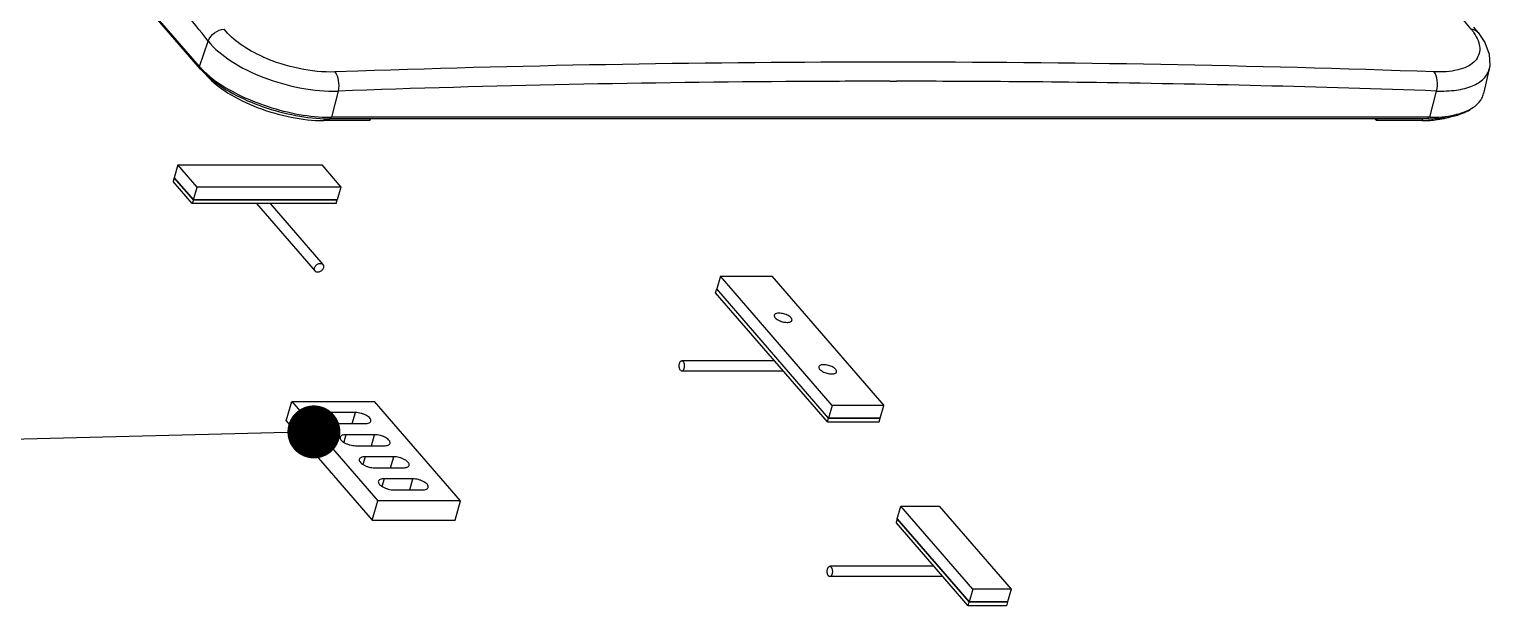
# Model space of a CAD drawing. Header units: millimetres. Extents: x -1 to 407, y -1 to 283.
# Drawn here: x 203.03 to 252.67, y 224.59 to 244.17 of the extents above; entities that cross this region are included whole.
import ezdxf

# ---------------------------------------------------------------- set-up
doc = ezdxf.new("R2010")
doc.units = ezdxf.units.MM
doc.header["$LTSCALE"] = 23.1
doc.layers.get('0').update_dxf_attribs({"linetype": 'CONTINUOUS'})
for name, color, linetype in [('0017-SPONGE', 7, 'CONTINUOUS'), ('_253190', 7, 'CONTINUOUS'), ('_287996', 7, 'CONTINUOUS'), ('_298299', 7, 'CONTINUOUS'), ('_300918', 7, 'CONTINUOUS'), ('_32574', 7, 'CONTINUOUS'), ('_329437', 7, 'CONTINUOUS'), ('_39281', 7, 'CONTINUOUS'), ('_420528', 7, 'CONTINUOUS'), ('_429164', 7, 'CONTINUOUS'), ('_754668', 7, 'CONTINUOUS')]:
    doc.layers.add(name, color=color, linetype=linetype)
doc.styles.get("Standard").update_dxf_attribs({"font": 'txt', "width": 0.6})
doc.dimstyles.get("Standard").update_dxf_attribs({"dimtxt": 2.5, "dimasz": 1.8, "dimexe": 0.05, "dimexo": 0.0625, "dimtad": 1, "dimzin": 0, "dimdsep": 46, "dimtxsty": 'Standard', "dimcen": 0.09, "dimadec": 0, "dimazin": 0, "dimtol": 1, "dimtp": 0.01, "dimtm": 0.01, "dimtfac": 1, "dimtofl": 0, "dimtmove": 0, "dimatfit": 3, "dimfxl": 1, "dimtolj": 1, "dimtzin": 0, "dimarcsym": 0})

msp = doc.modelspace()

# ---------------------------------------------------------------- linework, layer by layer
at = {"layer": '0017-SPONGE', "color": 7, "linetype": 'Continuous'}
for p, q in [((211.769, 230.873), (211.957, 231.523)), ((211.957, 231.523), (214.879, 228.148)), ((211.957, 231.523), (214.771, 231.523)), ((217.694, 228.148), (214.771, 231.523)), ((211.769, 230.873), (214.692, 227.498)), ((213.147, 231.148), (213.073, 230.889)), ((214.122, 231.148), (213.147, 231.148)), ((214.013, 230.773), (214.122, 231.148)), ((213.472, 230.773), (214.446, 230.773)), ((213.797, 230.398), (213.722, 230.139)), ((214.771, 230.398), (213.797, 230.398)), ((214.663, 230.023), (214.771, 230.398)), ((214.122, 230.023), (215.096, 230.023)), ((214.446, 229.648), (214.372, 229.389)), ((215.421, 229.648), (214.446, 229.648)), ((215.312, 229.273), (215.421, 229.648)), ((214.771, 229.273), (215.745, 229.273)), ((215.096, 228.898), (215.021, 228.639)), ((216.07, 228.898), (215.096, 228.898)), ((215.962, 228.523), (216.07, 228.898)), ((215.421, 228.523), (216.395, 228.523)), ((214.692, 227.498), (214.879, 228.148)), ((217.694, 228.148), (214.879, 228.148)), ((217.506, 227.498), (217.694, 228.148)), ((214.692, 227.498), (217.506, 227.498))]:
    msp.add_line(p, q, dxfattribs=at)
for points, knots in [([(212.949, 231.064), (212.945, 231.05), (212.948, 231.014), (212.979, 230.964), (213.031, 230.914), (213.102, 230.868), (213.187, 230.829), (213.281, 230.798), (213.377, 230.778), (213.441, 230.773), (213.472, 230.773)], [0, 0, 0, 0, 0.070032, 0.157229, 0.267846, 0.400081, 0.547928, 0.703218, 0.856861, 1, 1, 1, 1]), ([(213.147, 231.148), (213.123, 231.148), (213.077, 231.145), (213.016, 231.13), (212.971, 231.104), (212.953, 231.077), (212.949, 231.064)], [0, 0, 0, 0, 0.327014, 0.600448, 0.819313, 1, 1, 1, 1]), ([(214.644, 230.856), (214.648, 230.871), (214.646, 230.907), (214.615, 230.957), (214.563, 231.006), (214.492, 231.052), (214.406, 231.092), (214.312, 231.123), (214.217, 231.143), (214.153, 231.148), (214.122, 231.148)], [0, 0, 0, 0, 0.070032, 0.157229, 0.267846, 0.400081, 0.547928, 0.703218, 0.856861, 1, 1, 1, 1]), ([(214.446, 230.773), (214.471, 230.773), (214.517, 230.776), (214.577, 230.791), (214.623, 230.817), (214.64, 230.843), (214.644, 230.856)], [0, 0, 0, 0, 0.327014, 0.600448, 0.819313, 1, 1, 1, 1]), ([(213.599, 230.314), (213.595, 230.3), (213.597, 230.264), (213.628, 230.214), (213.68, 230.164), (213.751, 230.118), (213.837, 230.079), (213.931, 230.048), (214.027, 230.028), (214.091, 230.023), (214.122, 230.023)], [0, 0, 0, 0, 0.070032, 0.157229, 0.267846, 0.400081, 0.547928, 0.703218, 0.856861, 1, 1, 1, 1]), ([(213.797, 230.398), (213.772, 230.398), (213.726, 230.395), (213.666, 230.38), (213.621, 230.354), (213.603, 230.327), (213.599, 230.314)], [0, 0, 0, 0, 0.327014, 0.600448, 0.819313, 1, 1, 1, 1]), ([(215.294, 230.106), (215.298, 230.121), (215.296, 230.157), (215.265, 230.207), (215.212, 230.256), (215.141, 230.302), (215.056, 230.342), (214.962, 230.373), (214.866, 230.393), (214.802, 230.398), (214.771, 230.398)], [0, 0, 0, 0, 0.070032, 0.157229, 0.267846, 0.400081, 0.547928, 0.703218, 0.856861, 1, 1, 1, 1]), ([(215.096, 230.023), (215.121, 230.023), (215.166, 230.026), (215.227, 230.041), (215.272, 230.067), (215.29, 230.093), (215.294, 230.106)], [0, 0, 0, 0, 0.327014, 0.600448, 0.819313, 1, 1, 1, 1]), ([(214.248, 229.564), (214.244, 229.55), (214.247, 229.514), (214.278, 229.464), (214.33, 229.414), (214.401, 229.368), (214.486, 229.329), (214.58, 229.298), (214.676, 229.278), (214.74, 229.273), (214.771, 229.273)], [0, 0, 0, 0, 0.070032, 0.157229, 0.267846, 0.400081, 0.547928, 0.703218, 0.856861, 1, 1, 1, 1]), ([(214.446, 229.648), (214.422, 229.648), (214.376, 229.645), (214.315, 229.63), (214.27, 229.604), (214.252, 229.577), (214.248, 229.564)], [0, 0, 0, 0, 0.327014, 0.600448, 0.819313, 1, 1, 1, 1]), ([(215.943, 229.356), (215.947, 229.371), (215.945, 229.407), (215.914, 229.457), (215.862, 229.506), (215.791, 229.552), (215.705, 229.592), (215.611, 229.623), (215.516, 229.643), (215.452, 229.648), (215.421, 229.648)], [0, 0, 0, 0, 0.070032, 0.157229, 0.267846, 0.400081, 0.547928, 0.703218, 0.856861, 1, 1, 1, 1]), ([(215.745, 229.273), (215.77, 229.273), (215.816, 229.276), (215.876, 229.291), (215.922, 229.317), (215.939, 229.343), (215.943, 229.356)], [0, 0, 0, 0, 0.327014, 0.600448, 0.819313, 1, 1, 1, 1]), ([(214.898, 228.814), (214.894, 228.8), (214.896, 228.764), (214.927, 228.714), (214.979, 228.664), (215.05, 228.618), (215.136, 228.579), (215.23, 228.548), (215.326, 228.528), (215.39, 228.523), (215.421, 228.523)], [0, 0, 0, 0, 0.070032, 0.157229, 0.267846, 0.400081, 0.547928, 0.703218, 0.856861, 1, 1, 1, 1]), ([(215.096, 228.898), (215.071, 228.898), (215.025, 228.895), (214.965, 228.88), (214.92, 228.854), (214.902, 228.827), (214.898, 228.814)], [0, 0, 0, 0, 0.327014, 0.600448, 0.819313, 1, 1, 1, 1]), ([(216.593, 228.606), (216.597, 228.621), (216.595, 228.657), (216.564, 228.707), (216.512, 228.756), (216.44, 228.802), (216.355, 228.842), (216.261, 228.873), (216.165, 228.893), (216.101, 228.898), (216.07, 228.898)], [0, 0, 0, 0, 0.070032, 0.157229, 0.267846, 0.400081, 0.547928, 0.703218, 0.856861, 1, 1, 1, 1]), ([(216.395, 228.523), (216.42, 228.523), (216.465, 228.526), (216.526, 228.541), (216.571, 228.567), (216.589, 228.593), (216.593, 228.606)], [0, 0, 0, 0, 0.327014, 0.600448, 0.819313, 1, 1, 1, 1])]:
    msp.add_open_spline(points, degree=3, knots=knots, dxfattribs=at)
at = {"layer": '_253190', "color": 7, "linetype": 'Continuous'}
for p, q in [((233.777, 225.927), (230.239, 225.927)), ((234.081, 225.577), (230.239, 225.577))]:
    msp.add_line(p, q, dxfattribs=at)
for points, knots in [([(230.239, 225.577), (230.231, 225.577), (230.214, 225.581), (230.193, 225.601), (230.175, 225.629), (230.164, 225.658), (230.158, 225.685), (230.153, 225.714), (230.151, 225.752), (230.153, 225.796), (230.159, 225.825), (230.163, 225.839)], [0, 0, 0, 0, 0.078096, 0.169476, 0.280164, 0.40962, 0.480136, 0.55346, 0.704852, 0.856238, 1, 1, 1, 1]), ([(230.163, 225.839), (230.167, 225.851), (230.175, 225.874), (230.193, 225.902), (230.214, 225.922), (230.231, 225.927), (230.239, 225.927)], [0, 0, 0, 0, 0.316031, 0.586243, 0.809355, 1, 1, 1, 1]), ([(230.239, 225.927), (230.247, 225.927), (230.264, 225.922), (230.285, 225.903), (230.303, 225.874), (230.314, 225.845), (230.32, 225.818), (230.325, 225.789), (230.328, 225.752), (230.325, 225.707), (230.319, 225.678), (230.315, 225.664)], [0, 0, 0, 0, 0.078096, 0.169476, 0.280164, 0.40962, 0.480136, 0.55346, 0.704852, 0.856238, 1, 1, 1, 1]), ([(230.315, 225.664), (230.311, 225.652), (230.303, 225.629), (230.285, 225.601), (230.264, 225.582), (230.247, 225.577), (230.239, 225.577)], [0, 0, 0, 0, 0.316031, 0.586243, 0.809355, 1, 1, 1, 1])]:
    msp.add_open_spline(points, degree=3, knots=knots, dxfattribs=at)
at = {"layer": '_287996', "color": 7, "linetype": 'Continuous'}
for p, q in [((208.086, 239.56), (207.961, 239.127)), ((208.735, 238.81), (208.086, 239.56)), ((208.086, 239.56), (212.979, 239.56)), ((212.979, 239.56), (213.628, 238.81)), ((207.961, 239.127), (208.61, 238.377)), ((208.61, 238.377), (208.735, 238.81)), ((213.628, 238.81), (208.735, 238.81)), ((213.628, 238.81), (213.503, 238.377)), ((208.61, 238.377), (213.503, 238.377))]:
    msp.add_line(p, q, dxfattribs=at)
at = {"layer": '_298299', "color": 7, "linetype": 'Continuous'}
for p, q in [((232.53, 227.541), (232.655, 227.974)), ((235.101, 225.149), (232.655, 227.974)), ((232.655, 227.974), (233.954, 227.974)), ((233.954, 227.974), (236.4, 225.149)), ((232.53, 227.541), (234.976, 224.716)), ((235.101, 225.149), (234.976, 224.716)), ((236.4, 225.149), (235.101, 225.149)), ((236.4, 225.149), (236.275, 224.716)), ((234.976, 224.716), (236.275, 224.716))]:
    msp.add_line(p, q, dxfattribs=at)
at = {"layer": '_300918', "color": 7, "linetype": 'Continuous'}
for p, q in [((226.358, 235.219), (226.396, 235.348)), ((230.195, 230.961), (226.396, 235.348)), ((230.158, 230.831), (226.358, 235.219)), ((230.158, 230.831), (230.195, 230.961)), ((230.158, 230.831), (231.912, 230.831)), ((230.195, 230.961), (231.949, 230.961)), ((231.912, 230.831), (231.949, 230.961))]:
    msp.add_line(p, q, dxfattribs=at)
at = {"layer": '_32574', "color": 7, "linetype": 'Continuous'}
for p, q in [((226.521, 235.781), (226.396, 235.348)), ((230.32, 231.394), (226.521, 235.781)), ((226.521, 235.781), (228.274, 235.781)), ((228.274, 235.781), (232.074, 231.394)), ((230.195, 230.961), (226.396, 235.348)), ((230.32, 231.394), (230.195, 230.961)), ((232.074, 231.394), (230.32, 231.394)), ((231.949, 230.961), (232.074, 231.394)), ((231.949, 230.961), (230.195, 230.961))]:
    msp.add_line(p, q, dxfattribs=at)
for points, knots in [([(228.353, 234.456), (228.35, 234.444), (228.352, 234.413), (228.377, 234.372), (228.421, 234.331), (228.48, 234.292), (228.551, 234.259), (228.63, 234.233), (228.709, 234.217), (228.763, 234.213), (228.789, 234.213)], [0, 0, 0, 0, 0.070034, 0.157234, 0.267852, 0.400085, 0.54793, 0.703222, 0.856865, 1, 1, 1, 1]), ([(228.518, 234.525), (228.497, 234.525), (228.459, 234.523), (228.409, 234.51), (228.371, 234.489), (228.356, 234.467), (228.353, 234.456)], [0, 0, 0, 0, 0.327005, 0.600456, 0.819314, 1, 1, 1, 1]), ([(228.954, 234.282), (228.957, 234.294), (228.955, 234.324), (228.929, 234.366), (228.886, 234.407), (228.826, 234.446), (228.755, 234.479), (228.677, 234.504), (228.597, 234.521), (228.544, 234.525), (228.518, 234.525)], [0, 0, 0, 0, 0.070034, 0.157234, 0.267852, 0.400085, 0.54793, 0.703222, 0.856865, 1, 1, 1, 1]), ([(228.789, 234.213), (228.809, 234.213), (228.847, 234.215), (228.898, 234.228), (228.936, 234.249), (228.95, 234.271), (228.954, 234.282)], [0, 0, 0, 0, 0.327005, 0.600456, 0.819314, 1, 1, 1, 1]), ([(229.869, 232.706), (229.865, 232.694), (229.867, 232.663), (229.893, 232.622), (229.936, 232.581), (229.996, 232.542), (230.067, 232.509), (230.145, 232.483), (230.225, 232.467), (230.278, 232.463), (230.304, 232.463)], [0, 0, 0, 0, 0.070034, 0.157234, 0.267852, 0.400085, 0.54793, 0.703222, 0.856865, 1, 1, 1, 1]), ([(230.034, 232.775), (230.013, 232.775), (229.975, 232.773), (229.924, 232.76), (229.887, 232.739), (229.872, 232.717), (229.869, 232.706)], [0, 0, 0, 0, 0.327005, 0.600456, 0.819314, 1, 1, 1, 1]), ([(230.469, 232.532), (230.473, 232.544), (230.471, 232.574), (230.445, 232.616), (230.401, 232.657), (230.342, 232.696), (230.271, 232.729), (230.193, 232.754), (230.113, 232.771), (230.059, 232.775), (230.034, 232.775)], [0, 0, 0, 0, 0.070034, 0.157234, 0.267852, 0.400085, 0.54793, 0.703222, 0.856865, 1, 1, 1, 1]), ([(230.304, 232.463), (230.325, 232.463), (230.363, 232.465), (230.413, 232.478), (230.451, 232.499), (230.466, 232.521), (230.469, 232.532)], [0, 0, 0, 0, 0.327005, 0.600456, 0.819314, 1, 1, 1, 1])]:
    msp.add_open_spline(points, degree=3, knots=knots, dxfattribs=at)
at = {"layer": '_329437', "color": 7, "linetype": 'Continuous'}
for p, q in [((232.53, 227.541), (232.492, 227.411)), ((234.939, 224.586), (232.492, 227.411)), ((234.976, 224.716), (232.53, 227.541)), ((234.939, 224.586), (234.976, 224.716)), ((236.238, 224.586), (234.939, 224.586)), ((236.275, 224.716), (234.976, 224.716)), ((236.275, 224.716), (236.238, 224.586))]:
    msp.add_line(p, q, dxfattribs=at)
at = {"layer": '_39281', "color": 7, "linetype": 'Continuous'}
for p, q in [((210.756, 238.248), (212.746, 235.95)), ((211.219, 238.248), (213.01, 236.179))]:
    msp.add_line(p, q, dxfattribs=at)
for points, knots in [([(212.746, 235.95), (212.74, 235.957), (212.729, 235.973), (212.718, 236.012), (212.721, 236.044), (212.727, 236.064)], [0, 0, 0, 0, 0.234035, 0.47589, 1, 1, 1, 1]), ([(212.727, 236.064), (212.735, 236.094), (212.77, 236.152), (212.838, 236.199), (212.898, 236.216), (212.942, 236.216), (212.981, 236.204), (213.002, 236.188), (213.01, 236.179)], [0, 0, 0, 0, 0.263321, 0.535951, 0.665135, 0.784943, 0.895436, 1, 1, 1, 1]), ([(213.03, 236.064), (213.021, 236.034), (212.986, 235.977), (212.919, 235.929), (212.858, 235.912), (212.814, 235.912), (212.775, 235.924), (212.754, 235.94), (212.746, 235.95)], [0, 0, 0, 0, 0.263321, 0.535951, 0.665135, 0.784943, 0.895436, 1, 1, 1, 1]), ([(213.01, 236.179), (213.017, 236.172), (213.027, 236.155), (213.039, 236.116), (213.035, 236.084), (213.03, 236.064)], [0, 0, 0, 0, 0.234035, 0.47589, 1, 1, 1, 1])]:
    msp.add_open_spline(points, degree=3, knots=knots, dxfattribs=at)
at = {"layer": '_420528', "color": 7, "linetype": 'Continuous'}
for p, q in [((207.961, 239.127), (207.923, 238.998)), ((208.573, 238.248), (207.923, 238.998)), ((208.61, 238.377), (207.961, 239.127)), ((208.61, 238.377), (208.573, 238.248)), ((213.466, 238.248), (208.573, 238.248)), ((213.503, 238.377), (208.61, 238.377)), ((213.466, 238.248), (213.503, 238.377))]:
    msp.add_line(p, q, dxfattribs=at)
at = {"layer": '_429164', "color": 7, "linetype": 'Continuous'}
for p, q in [((228.358, 232.909), (225.208, 232.909)), ((228.661, 232.559), (225.208, 232.559))]:
    msp.add_line(p, q, dxfattribs=at)
for points, knots in [([(225.208, 232.559), (225.2, 232.559), (225.183, 232.564), (225.162, 232.583), (225.144, 232.612), (225.133, 232.641), (225.127, 232.668), (225.122, 232.697), (225.12, 232.734), (225.123, 232.779), (225.128, 232.808), (225.132, 232.822)], [0, 0, 0, 0, 0.078096, 0.169476, 0.280164, 0.40962, 0.480136, 0.55346, 0.704852, 0.856238, 1, 1, 1, 1]), ([(225.132, 232.822), (225.136, 232.834), (225.144, 232.857), (225.162, 232.885), (225.183, 232.904), (225.2, 232.909), (225.208, 232.909)], [0, 0, 0, 0, 0.316031, 0.586243, 0.809355, 1, 1, 1, 1]), ([(225.208, 232.909), (225.216, 232.909), (225.233, 232.904), (225.254, 232.885), (225.272, 232.857), (225.283, 232.828), (225.289, 232.801), (225.294, 232.772), (225.297, 232.734), (225.294, 232.69), (225.288, 232.661), (225.284, 232.647)], [0, 0, 0, 0, 0.078096, 0.169476, 0.280164, 0.40962, 0.480136, 0.55346, 0.704852, 0.856238, 1, 1, 1, 1]), ([(225.284, 232.647), (225.28, 232.634), (225.272, 232.612), (225.254, 232.583), (225.233, 232.564), (225.216, 232.559), (225.208, 232.559)], [0, 0, 0, 0, 0.316031, 0.586243, 0.809355, 1, 1, 1, 1])]:
    msp.add_open_spline(points, degree=3, knots=knots, dxfattribs=at)
at = {"layer": '_754668', "color": 7, "linetype": 'Continuous'}
for p, q in [((208.819, 242.903), (190.156, 264.453)), ((208.859, 242.817), (190.196, 264.367)), ((252.275, 244.06), (252.126, 244.246)), ((208.819, 242.903), (209.114, 243.769)), ((252.275, 244.06), (252.276, 244.06)), ((208.859, 242.817), (208.87, 242.855)), ((214.202, 242.747), (213.424, 242.72)), ((252.648, 242.83), (252.456, 241.983)), ((232.275, 242.403), (232.507, 242.403)), ((213.528, 242.071), (213.3, 241.178)), ((250.626, 241.178), (250.853, 242.071)), ((213.072, 241.14), (213.047, 241.067)), ((214.605, 241.067), (213.047, 241.067)), ((213.258, 241.181), (213.243, 241.129)), ((250.569, 241.129), (213.243, 241.129)), ((250.626, 241.178), (213.3, 241.178)), ((214.605, 241.067), (214.627, 241.129)), ((248.813, 241.067), (248.76, 241.129)), ((248.813, 241.067), (248.835, 241.129)), ((250.372, 241.067), (248.813, 241.067)), ((250.372, 241.067), (250.394, 241.129)), ((250.569, 241.129), (250.583, 241.178))]:
    msp.add_line(p, q, dxfattribs=at)
msp.add_lwpolyline([(252.276, 244.06), (252.502, 243.72), (252.649, 243.32), (252.667, 242.936), (252.648, 242.829)], dxfattribs=at)
for centre, radius, start, end in [((-52.967, -0.767), 391.179, 38.76688, 40.8512), ((-78.671, 14.199), 368.135, 38.57984, 38.99897), ((213.191, 248.14), 5.387, 245.7248, 245.9264), ((210.592, 244.439), 2.346, 220.898, 221.9558), ((210.678, 244.517), 2.462, 221.9545, 222.8482), ((210.678, 244.394), 2.408, 220.9296, 223.8891), ((210.968, 244.674), 2.811, 223.8986, 227.2096), ((232.206, -286.569), 529.622, 90.00212, 91.94801), ((232.249, -272.573), 515.626, 87.94057, 90.00702), ((211.454, 245.332), 3.588, 228.6892, 231.6661), ((232.368, -290.43), 532.834, 90.33621, 92.02629), ((232.277, -282.228), 524.631, 90.00012, 90.3315), ((232.276, -280.201), 522.604, 89.77737, 89.97466), ((232.288, -277.76), 520.164, 89.26871, 89.77762), ((232.365, -272.228), 514.631, 87.94112, 89.26939), ((251.815, 242.129), 0.658, 332.6739, 347.1476), ((251.423, 242.531), 1.225, 302.7462, 303.4819), ((213.249, 246.59), 5.461, 267.9861, 268.5926), ((213.244, 246.331), 5.202, 268.5859, 269.9918), ((213.304, 246.639), 5.461, 268.0706, 269.4243), ((213.301, 246.433), 5.255, 269.4315, 269.6355), ((213.3, 246.357), 5.179, 269.6351, 269.9994), ((250.374, 245.375), 4.307, 269.9728, 272.7503), ((250.569, 246.075), 4.946, 269.9982, 270.7397)]:
    msp.add_arc(centre, radius, start, end, dxfattribs=at)
for points, knots in [([(209.114, 243.769), (209.155, 243.88), (209.31, 244.072), (209.54, 244.166), (209.655, 244.171)], [0, 0, 0, 0, 0.503972, 1, 1, 1, 1]), ([(209.114, 243.769), (209.331, 243.501), (209.933, 243.015), (211.017, 242.485), (212.25, 242.139), (213.111, 242.058), (213.528, 242.071)], [0, 0, 0, 0, 0.213066, 0.469502, 0.74252, 1, 1, 1, 1]), ([(210.977, 243.23), (210.707, 243.351), (210.228, 243.615), (209.81, 243.976), (209.655, 244.171)], [0, 0, 0, 0, 0.54281, 1, 1, 1, 1]), ([(252.169, 243.981), (252.219, 243.897), (252.3, 243.731), (252.341, 243.47), (252.28, 243.228), (252.12, 243.028), (251.879, 242.878), (251.431, 242.73), (251.047, 242.711), (250.779, 242.72)], [0, 0, 0, 0, 0.121123, 0.225362, 0.320827, 0.420092, 0.533834, 0.66761, 1, 1, 1, 1]), ([(252.035, 244.171), (252.048, 244.155), (252.095, 244.094), (252.139, 244.03), (252.169, 243.981)], [0, 0, 0, 0, 0.26155, 1, 1, 1, 1]), ([(252.035, 244.171), (252.08, 244.169), (252.171, 244.151), (252.247, 244.095), (252.275, 244.06)], [0, 0, 0, 0, 0.504069, 1, 1, 1, 1]), ([(213.424, 242.72), (213.018, 242.706), (212.182, 242.795), (211.383, 243.048), (210.994, 243.222)], [0, 0, 0, 0, 0.488284, 1, 1, 1, 1]), ([(208.873, 242.842), (208.889, 242.825), (208.957, 242.754), (209.029, 242.686), (209.085, 242.637)], [0, 0, 0, 0, 0.241117, 1, 1, 1, 1]), ([(213.423, 242.72), (213.488, 242.639), (213.556, 242.414), (213.554, 242.188), (213.528, 242.071)], [0, 0, 0, 0, 0.464038, 1, 1, 1, 1]), ([(250.853, 242.071), (250.887, 242.186), (250.903, 242.412), (250.842, 242.64), (250.779, 242.72)], [0, 0, 0, 0, 0.539367, 1, 1, 1, 1]), ([(250.853, 242.071), (251.082, 242.064), (251.5, 242.079), (252.056, 242.211), (252.469, 242.451), (252.619, 242.704), (252.648, 242.828)], [0, 0, 0, 0, 0.329024, 0.600213, 0.817074, 1, 1, 1, 1]), ([(209.059, 242.611), (209.292, 242.395), (209.865, 242.002), (210.848, 241.556), (211.935, 241.245), (212.689, 241.145), (213.058, 241.132)], [0, 0, 0, 0, 0.220276, 0.476284, 0.744761, 1, 1, 1, 1]), ([(209.064, 242.6), (209.265, 242.368), (209.815, 241.946), (210.792, 241.477), (211.899, 241.157), (212.672, 241.067), (213.047, 241.067)], [0, 0, 0, 0, 0.211128, 0.468382, 0.74255, 1, 1, 1, 1]), ([(209.228, 242.518), (209.477, 242.321), (210.055, 241.964), (211.019, 241.56), (212.058, 241.281), (212.772, 241.193), (213.12, 241.181)], [0, 0, 0, 0, 0.228285, 0.484964, 0.749466, 1, 1, 1, 1]), ([(252.099, 241.509), (252.132, 241.531), (252.25, 241.618), (252.35, 241.732), (252.399, 241.827)], [0, 0, 0, 0, 0.271312, 1, 1, 1, 1]), ([(250.581, 241.072), (250.659, 241.076), (250.939, 241.098), (251.219, 241.153), (251.409, 241.225)], [0, 0, 0, 0, 0.276507, 1, 1, 1, 1]), ([(250.626, 241.178), (250.908, 241.178), (251.412, 241.216), (251.9, 241.381), (252.086, 241.5)], [0, 0, 0, 0, 0.560586, 1, 1, 1, 1]), ([(251.421, 241.216), (251.489, 241.232), (251.725, 241.297), (251.955, 241.402), (252.092, 241.513)], [0, 0, 0, 0, 0.28239, 1, 1, 1, 1]), ([(250.633, 241.13), (250.704, 241.13), (250.968, 241.14), (251.233, 241.173), (251.421, 241.216)], [0, 0, 0, 0, 0.268234, 1, 1, 1, 1])]:
    msp.add_open_spline(points, degree=3, knots=knots, dxfattribs=at)

# ---------------------------------------------------------------- leaders
at = {"color": 2, "linetype": 'Continuous'}
msp.add_leader([(212.707, 230.492), (174.591, 229.555), (174.341, 229.555)], dimstyle='Standard', override={"dimtad": 0, "dimldrblk": 'DOT'}, dxfattribs=at)

doc.saveas('drawing.dxf')
